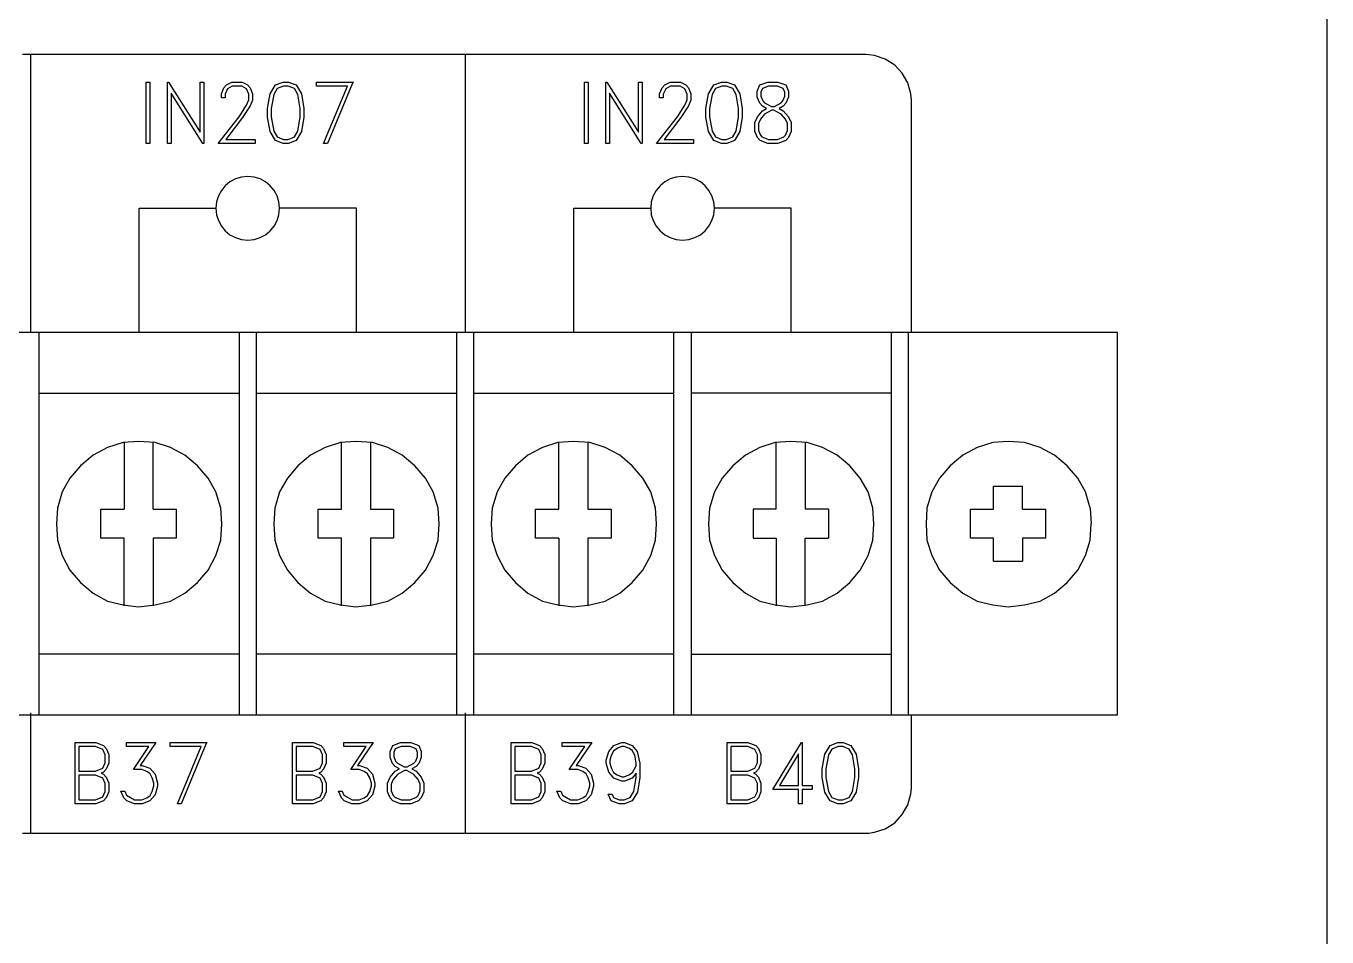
# Model space of a CAD drawing. Extents: x 3.4 to 20.6, y 5.2 to 12.5.
# Drawn here: x 18.379 to 20.623, y 8.944 to 10.515 of the extents above; entities that cross this region are included whole.
import ezdxf

# ---------------------------------------------------------------- set-up
doc = ezdxf.new("R2010")
doc.units = 0
doc.header["$MEASUREMENT"] = 0
doc.layers.get('0').update_dxf_attribs({"linetype": 'CONTINUOUS'})

msp = doc.modelspace()

# ---------------------------------------------------------------- linework, layer by layer
for points in [[(3.435, 12.4817), (20.5633, 12.4817), (20.5833, 12.48), (20.6, 12.47), (20.6133, 12.4567), (20.6217, 12.44), (20.6233, 12.4217), (20.6233, 5.5767), (20.6217, 5.5583), (20.6133, 5.5417), (20.6, 5.5283), (20.5833, 5.5183), (20.5633, 5.5167), (3.435, 5.5167)], [(19.9067, 9.9867), (19.9067, 9.9884), (19.9067, 9.9936), (19.9067, 10.0018), (19.9067, 10.0129), (19.9067, 10.0264), (19.9067, 10.0422), (19.9067, 10.0599), (19.9067, 10.0793), (19.9067, 10.1219), (19.9067, 10.1677), (19.9067, 10.2598), (19.9067, 10.3014), (19.9067, 10.3202), (19.9067, 10.3372), (19.9067, 10.3521), (19.9067, 10.3647), (19.9067, 10.3746), (19.9067, 10.3817), (19.9066, 10.3882), (19.9057, 10.3983), (19.9004, 10.4173), (19.8908, 10.434), (19.8776, 10.4479), (19.8614, 10.4583), (19.8428, 10.4645), (19.8328, 10.4659), (19.8277, 10.4662), (19.8243, 10.4662), (19.8186, 10.4662), (19.8098, 10.4662), (19.7978, 10.4662), (19.7827, 10.4662), (19.7646, 10.4662), (19.7435, 10.4662), (19.7196, 10.4662), (19.6928, 10.4662), (19.6633, 10.4662), (19.631, 10.4662), (19.5962, 10.4662), (19.5587, 10.4662), (19.5188, 10.4662), (19.4765, 10.4662), (19.4317, 10.4662), (19.3847, 10.4662), (19.3355, 10.4662), (19.284, 10.4662), (19.2305, 10.4662), (19.1749, 10.4662), (19.1174, 10.4662), (19.058, 10.4662), (18.9967, 10.4662), (18.9336, 10.4662), (18.8689, 10.4662), (18.8024, 10.4662), (18.665, 10.4662), (18.5217, 10.4662), (18.3732, 10.4662)], [(18.3867, 10.4662), (18.3867, 9.9867)], [(19.1367, 10.4662), (19.1367, 9.9867)], [(18.593, 10.3127), (18.5867, 10.3127), (18.5867, 10.4188), (18.593, 10.4188), (18.593, 10.3127)], [(18.6858, 10.3127), (18.6843, 10.3127), (18.6296, 10.3993), (18.6296, 10.3127), (18.6233, 10.3127), (18.6233, 10.4188), (18.6248, 10.4188), (18.6796, 10.3322), (18.6796, 10.4188), (18.6858, 10.4188), (18.6858, 10.3127)], [(18.7744, 10.3127), (18.7106, 10.3127), (18.7467, 10.359), (18.7596, 10.3786), (18.7638, 10.3883), (18.7638, 10.3976), (18.7597, 10.4069), (18.7515, 10.4116), (18.7347, 10.4116), (18.7266, 10.4069), (18.7225, 10.3976), (18.7225, 10.3918), (18.7162, 10.3918), (18.7162, 10.3982), (18.7206, 10.4085), (18.7252, 10.4137), (18.7342, 10.4188), (18.752, 10.4188), (18.761, 10.4137), (18.7656, 10.4085), (18.7701, 10.3982), (18.7701, 10.3877), (18.7656, 10.3775), (18.7525, 10.3576), (18.7237, 10.3199), (18.7744, 10.3199), (18.7744, 10.3127)], [(18.8585, 10.3582), (18.8542, 10.3332), (18.8452, 10.3178), (18.8317, 10.3127), (18.8228, 10.3127), (18.8094, 10.3178), (18.8004, 10.3332), (18.796, 10.3582), (18.796, 10.3733), (18.8004, 10.3983), (18.8094, 10.4137), (18.8228, 10.4188), (18.8317, 10.4188), (18.8452, 10.4137), (18.8542, 10.3983), (18.8585, 10.3733), (18.8585, 10.3582)], [(18.9441, 10.4188), (18.9426, 10.4169), (18.8991, 10.3127), (18.8926, 10.3127), (18.9338, 10.4116), (18.8802, 10.4116), (18.8802, 10.4188), (18.9441, 10.4188)], [(19.3491, 10.3127), (19.3428, 10.3127), (19.3428, 10.4188), (19.3491, 10.4188), (19.3491, 10.3127)], [(19.4419, 10.3127), (19.4404, 10.3127), (19.3857, 10.3993), (19.3857, 10.3127), (19.3794, 10.3127), (19.3794, 10.4188), (19.3808, 10.4188), (19.4356, 10.3322), (19.4356, 10.4188), (19.4419, 10.4188), (19.4419, 10.3127)], [(19.5304, 10.3127), (19.4667, 10.3127), (19.5028, 10.359), (19.5156, 10.3786), (19.5198, 10.3883), (19.5198, 10.3976), (19.5158, 10.4069), (19.5076, 10.4116), (19.4908, 10.4116), (19.4826, 10.4069), (19.4785, 10.3976), (19.4785, 10.3918), (19.4722, 10.3918), (19.4722, 10.3982), (19.4767, 10.4085), (19.4812, 10.4137), (19.4903, 10.4188), (19.5081, 10.4188), (19.5171, 10.4137), (19.5217, 10.4085), (19.5261, 10.3982), (19.5261, 10.3877), (19.5217, 10.3775), (19.5086, 10.3576), (19.4798, 10.3199), (19.5304, 10.3199), (19.5304, 10.3127)], [(19.6146, 10.3582), (19.6103, 10.3332), (19.6013, 10.3178), (19.5878, 10.3127), (19.5789, 10.3127), (19.5654, 10.3178), (19.5564, 10.3332), (19.5521, 10.3582), (19.5521, 10.3733), (19.5564, 10.3983), (19.5654, 10.4137), (19.5789, 10.4188), (19.5878, 10.4188), (19.6013, 10.4137), (19.6103, 10.3983), (19.6146, 10.3733), (19.6146, 10.3582)], [(19.6988, 10.3333), (19.6944, 10.3231), (19.6897, 10.3178), (19.6763, 10.3127), (19.6588, 10.3127), (19.6454, 10.3178), (19.6407, 10.3231), (19.6362, 10.3333), (19.6362, 10.3487), (19.6407, 10.359), (19.6496, 10.3692), (19.6566, 10.3732), (19.6496, 10.3771), (19.645, 10.3824), (19.6406, 10.3926), (19.6406, 10.4031), (19.6451, 10.4137), (19.6588, 10.4188), (19.6763, 10.4188), (19.6899, 10.4137), (19.6945, 10.4031), (19.6945, 10.3926), (19.69, 10.3824), (19.6854, 10.3771), (19.6784, 10.3732), (19.6854, 10.3692), (19.6944, 10.359), (19.6988, 10.3487), (19.6988, 10.3333)], [(18.8523, 10.3585), (18.8523, 10.373), (18.8479, 10.3975), (18.8421, 10.4075), (18.8315, 10.4116), (18.8231, 10.4116), (18.8124, 10.4075), (18.8066, 10.3975), (18.8023, 10.373), (18.8023, 10.3585), (18.8066, 10.334), (18.8124, 10.324), (18.8231, 10.3199), (18.8315, 10.3199), (18.8421, 10.324), (18.8479, 10.334), (18.8523, 10.3585)], [(19.6083, 10.3585), (19.6083, 10.373), (19.604, 10.3975), (19.5982, 10.4075), (19.5876, 10.4116), (19.5792, 10.4116), (19.5685, 10.4075), (19.5627, 10.3975), (19.5584, 10.373), (19.5584, 10.3585), (19.5627, 10.334), (19.5685, 10.324), (19.5792, 10.3199), (19.5876, 10.3199), (19.5982, 10.324), (19.604, 10.334), (19.6083, 10.3585)], [(19.6882, 10.3944), (19.6882, 10.4014), (19.6854, 10.4077), (19.6753, 10.4116), (19.6597, 10.4116), (19.6496, 10.4077), (19.6469, 10.4014), (19.6469, 10.3944), (19.6502, 10.3866), (19.6533, 10.383), (19.6649, 10.3766), (19.6701, 10.3766), (19.6817, 10.383), (19.6848, 10.3866), (19.6882, 10.3944)], [(19.6925, 10.335), (19.6925, 10.347), (19.6892, 10.3548), (19.6817, 10.3633), (19.6694, 10.3702), (19.6656, 10.3702), (19.6533, 10.3633), (19.6459, 10.3548), (19.6425, 10.347), (19.6425, 10.335), (19.6459, 10.3273), (19.6487, 10.3242), (19.6597, 10.3199), (19.6753, 10.3199), (19.6863, 10.3242), (19.6892, 10.3273), (19.6925, 10.335)], [(18.5742, 9.9867), (18.5742, 10.201), (18.7067, 10.201)], [(18.9492, 9.9867), (18.9492, 10.201), (18.8167, 10.201)], [(19.3242, 9.9867), (19.3242, 10.201), (19.4567, 10.201)], [(19.6992, 9.9867), (19.6992, 10.201), (19.5667, 10.201)], [(13.5117, 9.3267), (20.2617, 9.3267), (20.2617, 9.9867), (13.5117, 9.9867), (13.5117, 9.3267)], [(18.4017, 9.3267), (18.4017, 9.9867)], [(18.7467, 9.9867), (18.7467, 9.3267)], [(18.7767, 9.3267), (18.7767, 9.9867)], [(19.1217, 9.9867), (19.1217, 9.3267)], [(19.1517, 9.3267), (19.1517, 9.9867)], [(19.4967, 9.3267), (19.4967, 9.9867)], [(19.5267, 9.9867), (19.5267, 9.3267)], [(19.8717, 9.9867), (19.8717, 9.3267)], [(19.9017, 9.3267), (19.9017, 9.9867)], [(18.4017, 9.8817), (18.7467, 9.8817)], [(18.7767, 9.8817), (19.1217, 9.8817)], [(19.1517, 9.8817), (19.4967, 9.8817)], [(19.8717, 9.8817), (19.5267, 9.8817)], [(18.7167, 9.6567), (18.715, 9.6833), (18.7067, 9.7117), (18.6933, 9.735), (18.675, 9.7567), (18.6533, 9.775), (18.6283, 9.7883), (18.6017, 9.7967), (18.5733, 9.7983), (18.5467, 9.7967), (18.52, 9.7883), (18.495, 9.775), (18.4733, 9.7567), (18.455, 9.735), (18.4417, 9.7117), (18.4333, 9.6833), (18.4317, 9.6567), (18.4333, 9.6283), (18.4417, 9.6017), (18.455, 9.5767), (18.4733, 9.555), (18.495, 9.5367), (18.52, 9.5233), (18.5467, 9.5167), (18.5733, 9.5133), (18.6017, 9.5167), (18.6283, 9.5233), (18.6533, 9.5367), (18.675, 9.555), (18.6933, 9.5767), (18.7067, 9.6017), (18.715, 9.6283), (18.7167, 9.6567)], [(18.5483, 9.7967), (18.5483, 9.6817)], [(18.5983, 9.6817), (18.5983, 9.7967)], [(19.0917, 9.6567), (19.09, 9.6833), (19.0817, 9.7117), (19.0683, 9.735), (19.05, 9.7567), (19.0283, 9.775), (19.0033, 9.7883), (18.9767, 9.7967), (18.9483, 9.7983), (18.9217, 9.7967), (18.895, 9.7883), (18.87, 9.775), (18.8483, 9.7567), (18.83, 9.735), (18.8167, 9.7117), (18.8083, 9.6833), (18.8067, 9.6567), (18.8083, 9.6283), (18.8167, 9.6017), (18.83, 9.5767), (18.8483, 9.555), (18.87, 9.5367), (18.895, 9.5233), (18.9217, 9.5167), (18.9483, 9.5133), (18.9767, 9.5167), (19.0033, 9.5233), (19.0283, 9.5367), (19.05, 9.555), (19.0683, 9.5767), (19.0817, 9.6017), (19.09, 9.6283), (19.0917, 9.6567)], [(18.9233, 9.6817), (18.9233, 9.7967)], [(18.9733, 9.7967), (18.9733, 9.6817), (19.0133, 9.6817), (19.0133, 9.6317), (18.9733, 9.6317)], [(19.4667, 9.6567), (19.465, 9.6833), (19.4567, 9.7117), (19.4433, 9.735), (19.425, 9.7567), (19.4033, 9.775), (19.3783, 9.7883), (19.3517, 9.7967), (19.3233, 9.7983), (19.2967, 9.7967), (19.27, 9.7883), (19.245, 9.775), (19.2233, 9.7567), (19.205, 9.735), (19.1917, 9.7117), (19.1833, 9.6833), (19.1817, 9.6567), (19.1833, 9.6283), (19.1917, 9.6017), (19.205, 9.5767), (19.2233, 9.555), (19.245, 9.5367), (19.27, 9.5233), (19.2967, 9.5167), (19.3233, 9.5133), (19.3517, 9.5167), (19.3783, 9.5233), (19.4033, 9.5367), (19.425, 9.555), (19.4433, 9.5767), (19.4567, 9.6017), (19.465, 9.6283)], [(19.2983, 9.6817), (19.2983, 9.7967)], [(19.3483, 9.7967), (19.3483, 9.6817), (19.3883, 9.6817), (19.3883, 9.6317), (19.3483, 9.6317)], [(19.8417, 9.6567), (19.84, 9.6833), (19.8317, 9.7117), (19.8183, 9.735), (19.8, 9.7567), (19.7783, 9.775), (19.7533, 9.7883), (19.7267, 9.7967), (19.6983, 9.7983), (19.6717, 9.7967), (19.645, 9.7883), (19.62, 9.775), (19.5983, 9.7567), (19.58, 9.735), (19.5667, 9.7117), (19.5583, 9.6833), (19.5567, 9.6567), (19.5583, 9.6283), (19.5667, 9.6017), (19.58, 9.5767), (19.5983, 9.555), (19.62, 9.5367), (19.645, 9.5233), (19.6717, 9.5167), (19.6983, 9.5133), (19.7267, 9.5167), (19.7533, 9.5233), (19.7783, 9.5367), (19.8, 9.555), (19.8183, 9.5767), (19.8317, 9.6017), (19.84, 9.6283), (19.8417, 9.6567)], [(19.6733, 9.6817), (19.6733, 9.7967)], [(19.7233, 9.7967), (19.7233, 9.6817)], [(20.215, 9.6833), (20.2067, 9.7117), (20.1933, 9.735), (20.175, 9.7567), (20.1533, 9.775), (20.1283, 9.7883), (20.1017, 9.7967), (20.0733, 9.7983), (20.0467, 9.7967), (20.02, 9.7883), (19.995, 9.775), (19.9733, 9.7567), (19.955, 9.735), (19.9417, 9.7117), (19.9333, 9.6833), (19.9317, 9.6567), (19.9333, 9.6283), (19.9417, 9.6017), (19.955, 9.5767), (19.9733, 9.555), (19.995, 9.5367), (20.02, 9.5233), (20.0467, 9.5167), (20.0733, 9.5133), (20.1017, 9.5167), (20.1283, 9.5233), (20.1533, 9.5367), (20.175, 9.555), (20.1933, 9.5767), (20.2067, 9.6017), (20.215, 9.6283), (20.2167, 9.6567)], [(20.0483, 9.6817), (20.0483, 9.7217)], [(20.0483, 9.7217), (20.0983, 9.7217)], [(20.0983, 9.6817), (20.0983, 9.7217)], [(18.5483, 9.6317), (18.5083, 9.6317), (18.5083, 9.6817), (18.5483, 9.6817)], [(18.5983, 9.6817), (18.6383, 9.6817), (18.6383, 9.6317), (18.5983, 9.6317)], [(18.9233, 9.6317), (18.8833, 9.6317), (18.8833, 9.6817), (18.9233, 9.6817)], [(19.2983, 9.6317), (19.2583, 9.6317), (19.2583, 9.6817), (19.2983, 9.6817)], [(19.6733, 9.6817), (19.6333, 9.6817)], [(19.6333, 9.6817), (19.6333, 9.6317), (19.6733, 9.6317)], [(19.7633, 9.6817), (19.7233, 9.6817)], [(19.7633, 9.6817), (19.7633, 9.6317)], [(20.0483, 9.6317), (20.0083, 9.6317), (20.0083, 9.6817)], [(20.0083, 9.6817), (20.0483, 9.6817)], [(20.0983, 9.6817), (20.1383, 9.6817)], [(20.1383, 9.6317), (20.1383, 9.6817)], [(20.215, 9.6833), (20.2167, 9.6567)], [(19.465, 9.6283), (19.4667, 9.6567)], [(18.5483, 9.515), (18.5483, 9.6317)], [(18.5983, 9.6317), (18.5983, 9.515)], [(18.9233, 9.515), (18.9233, 9.6317)], [(18.9733, 9.6317), (18.9733, 9.515)], [(19.2983, 9.6317), (19.2983, 9.515)], [(19.3483, 9.6317), (19.3483, 9.515)], [(19.6733, 9.6317), (19.6733, 9.515)], [(19.7233, 9.6317), (19.7633, 9.6317)], [(19.7233, 9.515), (19.7233, 9.6317)], [(20.0983, 9.5917), (20.0483, 9.5917), (20.0483, 9.6317)], [(20.1383, 9.6317), (20.0983, 9.6317), (20.0983, 9.5917)], [(18.7467, 9.4317), (18.4017, 9.4317)], [(19.1217, 9.4317), (18.7767, 9.4317)], [(19.4967, 9.4317), (19.1517, 9.4317)], [(19.5267, 9.4317), (19.8717, 9.4317)], [(18.3732, 9.1225), (18.5217, 9.1225), (18.665, 9.1225), (18.8024, 9.1225), (18.8689, 9.1225), (18.9336, 9.1225), (18.9967, 9.1225), (19.058, 9.1225), (19.1174, 9.1225), (19.1749, 9.1225), (19.2305, 9.1225), (19.284, 9.1225), (19.3355, 9.1225), (19.3847, 9.1225), (19.4317, 9.1225), (19.4765, 9.1225), (19.5188, 9.1225), (19.5587, 9.1225), (19.5962, 9.1225), (19.631, 9.1225), (19.6633, 9.1225), (19.6928, 9.1225), (19.7196, 9.1225), (19.7435, 9.1225), (19.7646, 9.1225), (19.7827, 9.1225), (19.7978, 9.1225), (19.8098, 9.1225), (19.8186, 9.1225), (19.8243, 9.1225), (19.8277, 9.1225), (19.8328, 9.1228), (19.8428, 9.1242), (19.8614, 9.1304), (19.8776, 9.1408), (19.8908, 9.1547), (19.9004, 9.1714), (19.9057, 9.1904), (19.9066, 9.2005), (19.9067, 9.2025), (19.9067, 9.2027), (19.9067, 9.2039), (19.9067, 9.2092), (19.9067, 9.2178), (19.9067, 9.2289), (19.9067, 9.2418), (19.9067, 9.2979), (19.9067, 9.3094), (19.9067, 9.3185), (19.9067, 9.3245), (19.9067, 9.3267)], [(18.3867, 9.3304), (18.3867, 9.1225)], [(19.1367, 9.3304), (19.1367, 9.1225)], [(18.522, 9.1938), (18.5176, 9.1835), (18.5129, 9.1783), (18.4995, 9.1732), (18.4638, 9.1732), (18.4638, 9.2793), (18.4995, 9.2793), (18.5129, 9.2742), (18.5176, 9.269), (18.522, 9.2586), (18.522, 9.2433), (18.5176, 9.2329), (18.5129, 9.2277), (18.509, 9.2263), (18.5129, 9.2248), (18.5176, 9.2195), (18.522, 9.2092), (18.522, 9.1938)], [(18.5157, 9.2438), (18.5157, 9.2581), (18.5116, 9.2673), (18.4992, 9.2721), (18.4701, 9.2721), (18.4701, 9.2298), (18.4992, 9.2298), (18.5116, 9.2346), (18.5157, 9.2438)], [(18.6061, 9.2038), (18.6017, 9.1886), (18.5927, 9.1783), (18.5793, 9.1732), (18.5661, 9.1732), (18.5528, 9.1783), (18.5481, 9.1835), (18.543, 9.1952), (18.5495, 9.1952), (18.5525, 9.1883), (18.5665, 9.1804), (18.5791, 9.1804), (18.5874, 9.1837), (18.5932, 9.188), (18.597, 9.1946), (18.5999, 9.2042), (18.5999, 9.2088), (18.597, 9.2182), (18.5932, 9.2249), (18.5874, 9.2293), (18.5791, 9.2325), (18.5643, 9.2325), (18.5911, 9.2721), (18.5523, 9.2721), (18.5523, 9.2793), (18.6032, 9.2793), (18.576, 9.2397), (18.5793, 9.2397), (18.5927, 9.2346), (18.6017, 9.2243), (18.6061, 9.2091), (18.6061, 9.2038)], [(18.6917, 9.2793), (18.6902, 9.2774), (18.6467, 9.1732), (18.6402, 9.1732), (18.6815, 9.2721), (18.6278, 9.2721), (18.6278, 9.2793), (18.6917, 9.2793)], [(18.897, 9.1938), (18.8926, 9.1835), (18.8879, 9.1783), (18.8745, 9.1732), (18.8388, 9.1732), (18.8388, 9.2793), (18.8745, 9.2793), (18.8879, 9.2742), (18.8926, 9.269), (18.897, 9.2586), (18.897, 9.2433), (18.8926, 9.2329), (18.8879, 9.2277), (18.884, 9.2263), (18.8879, 9.2248), (18.8926, 9.2195), (18.897, 9.2092), (18.897, 9.1938)], [(18.8907, 9.2438), (18.8907, 9.2581), (18.8866, 9.2673), (18.8742, 9.2721), (18.8451, 9.2721), (18.8451, 9.2298), (18.8742, 9.2298), (18.8866, 9.2346), (18.8907, 9.2438)], [(18.9811, 9.2038), (18.9767, 9.1886), (18.9677, 9.1783), (18.9543, 9.1732), (18.9411, 9.1732), (18.9278, 9.1783), (18.9231, 9.1835), (18.918, 9.1952), (18.9245, 9.1952), (18.9275, 9.1883), (18.9415, 9.1804), (18.9541, 9.1804), (18.9624, 9.1837), (18.9682, 9.188), (18.972, 9.1946), (18.9749, 9.2042), (18.9749, 9.2088), (18.972, 9.2182), (18.9682, 9.2249), (18.9624, 9.2293), (18.9541, 9.2325), (18.9393, 9.2325), (18.9661, 9.2721), (18.9273, 9.2721), (18.9273, 9.2793), (18.9782, 9.2793), (18.951, 9.2397), (18.9543, 9.2397), (18.9677, 9.2346), (18.9767, 9.2243), (18.9811, 9.2091), (18.9811, 9.2038)], [(19.0653, 9.1938), (19.0609, 9.1835), (19.0562, 9.1783), (19.0429, 9.1732), (19.0253, 9.1732), (19.012, 9.1783), (19.0073, 9.1835), (19.0028, 9.1938), (19.0028, 9.2092), (19.0073, 9.2195), (19.0161, 9.2297), (19.0232, 9.2337), (19.0161, 9.2376), (19.0115, 9.2429), (19.0071, 9.2531), (19.0071, 9.2636), (19.0117, 9.2742), (19.0253, 9.2793), (19.0429, 9.2793), (19.0565, 9.2742), (19.061, 9.2636), (19.061, 9.2531), (19.0566, 9.2429), (19.052, 9.2376), (19.0449, 9.2337), (19.052, 9.2297), (19.0609, 9.2195), (19.0653, 9.2092), (19.0653, 9.1938)], [(19.0547, 9.2548), (19.0547, 9.2619), (19.052, 9.2682), (19.0418, 9.2721), (19.0263, 9.2721), (19.0161, 9.2682), (19.0134, 9.2619), (19.0134, 9.2548), (19.0167, 9.2471), (19.0199, 9.2435), (19.0315, 9.237), (19.0366, 9.237), (19.0483, 9.2435), (19.0514, 9.2471), (19.0547, 9.2548)], [(19.2741, 9.1938), (19.2697, 9.1835), (19.2649, 9.1783), (19.2516, 9.1732), (19.2159, 9.1732), (19.2159, 9.2793), (19.2516, 9.2793), (19.2649, 9.2742), (19.2697, 9.269), (19.2741, 9.2586), (19.2741, 9.2433), (19.2697, 9.2329), (19.2649, 9.2277), (19.2611, 9.2263), (19.2649, 9.2248), (19.2697, 9.2195), (19.2741, 9.2092), (19.2741, 9.1938)], [(19.2678, 9.2438), (19.2678, 9.2581), (19.2637, 9.2673), (19.2513, 9.2721), (19.2222, 9.2721), (19.2222, 9.2298), (19.2513, 9.2298), (19.2637, 9.2346), (19.2678, 9.2438)], [(19.3582, 9.2038), (19.3538, 9.1886), (19.3448, 9.1783), (19.3314, 9.1732), (19.3182, 9.1732), (19.3049, 9.1783), (19.3002, 9.1835), (19.2951, 9.1952), (19.3016, 9.1952), (19.3046, 9.1883), (19.3186, 9.1804), (19.3312, 9.1804), (19.3395, 9.1837), (19.3453, 9.188), (19.3491, 9.1946), (19.3519, 9.2042), (19.3519, 9.2088), (19.3491, 9.2182), (19.3453, 9.2249), (19.3395, 9.2293), (19.3312, 9.2325), (19.3163, 9.2325), (19.3431, 9.2721), (19.3043, 9.2721), (19.3043, 9.2793), (19.3553, 9.2793), (19.3281, 9.2397), (19.3314, 9.2397), (19.3448, 9.2346), (19.3538, 9.2243), (19.3582, 9.2091), (19.3582, 9.2038)], [(19.4381, 9.2186), (19.4338, 9.1937), (19.4247, 9.1783), (19.4113, 9.1732), (19.4024, 9.1732), (19.3888, 9.1783), (19.3836, 9.1903), (19.3901, 9.1903), (19.3928, 9.1842), (19.4026, 9.1804), (19.411, 9.1804), (19.4216, 9.1845), (19.4275, 9.1945), (19.4318, 9.219), (19.4318, 9.226), (19.4246, 9.2178), (19.4113, 9.2127), (19.4067, 9.2127), (19.3933, 9.2178), (19.3843, 9.2282), (19.3799, 9.2434), (19.3799, 9.2486), (19.3843, 9.2639), (19.3933, 9.2742), (19.4067, 9.2793), (19.4113, 9.2793), (19.4246, 9.2742), (19.4336, 9.2639), (19.4381, 9.2437), (19.4381, 9.2186)], [(19.4318, 9.2389), (19.4318, 9.2434), (19.4293, 9.2573), (19.4246, 9.2653), (19.4201, 9.2686), (19.411, 9.2721), (19.407, 9.2721), (19.3994, 9.2693), (19.3927, 9.2643), (19.3891, 9.2578), (19.3862, 9.2484), (19.3862, 9.2437), (19.3891, 9.2342), (19.3928, 9.2275), (19.3987, 9.2232), (19.407, 9.2199), (19.411, 9.2199), (19.4193, 9.2232), (19.4251, 9.2275), (19.4318, 9.2389)], [(19.647, 9.1938), (19.6426, 9.1835), (19.6379, 9.1783), (19.6245, 9.1732), (19.5888, 9.1732), (19.5888, 9.2793), (19.6245, 9.2793), (19.6379, 9.2742), (19.6426, 9.269), (19.647, 9.2586), (19.647, 9.2433), (19.6426, 9.2329), (19.6379, 9.2277), (19.634, 9.2263), (19.6379, 9.2248), (19.6426, 9.2195), (19.647, 9.2092), (19.647, 9.1938)], [(19.6407, 9.2438), (19.6407, 9.2581), (19.6366, 9.2673), (19.6242, 9.2721), (19.5951, 9.2721), (19.5951, 9.2298), (19.6242, 9.2298), (19.6366, 9.2346), (19.6407, 9.2438)], [(19.7355, 9.1979), (19.7182, 9.1979), (19.7182, 9.1732), (19.7119, 9.1732), (19.7119, 9.1979), (19.6675, 9.1979), (19.7167, 9.2793), (19.7182, 9.2793), (19.7182, 9.2051), (19.7355, 9.2051), (19.7355, 9.1979)], [(19.8153, 9.2186), (19.811, 9.1937), (19.802, 9.1783), (19.7885, 9.1732), (19.7796, 9.1732), (19.7661, 9.1783), (19.7571, 9.1937), (19.7528, 9.2186), (19.7528, 9.2338), (19.7571, 9.2588), (19.7661, 9.2742), (19.7796, 9.2793), (19.7885, 9.2793), (19.802, 9.2742), (19.811, 9.2588), (19.8153, 9.2338), (19.8153, 9.2186)], [(19.809, 9.219), (19.809, 9.2335), (19.8047, 9.2579), (19.7989, 9.2679), (19.7883, 9.2721), (19.7799, 9.2721), (19.7692, 9.2679), (19.7634, 9.2579), (19.7591, 9.2335), (19.7591, 9.219), (19.7634, 9.1945), (19.7692, 9.1845), (19.7799, 9.1804), (19.7883, 9.1804), (19.7989, 9.1845), (19.8047, 9.1945), (19.809, 9.219)], [(19.7119, 9.2051), (19.7119, 9.2595), (19.6788, 9.2051), (19.7119, 9.2051)], [(19.059, 9.1955), (19.059, 9.2075), (19.0557, 9.2153), (19.0483, 9.2237), (19.0359, 9.2307), (19.0322, 9.2307), (19.0199, 9.2237), (19.0125, 9.2153), (19.0091, 9.2075), (19.0091, 9.1955), (19.0125, 9.1877), (19.0153, 9.1846), (19.0263, 9.1804), (19.0418, 9.1804), (19.0528, 9.1846), (19.0557, 9.1877), (19.059, 9.1955)], [(18.5157, 9.1944), (18.5157, 9.2086), (18.5116, 9.2178), (18.4992, 9.2226), (18.4701, 9.2226), (18.4701, 9.1804), (18.4992, 9.1804), (18.5116, 9.1852), (18.5157, 9.1944)], [(18.8907, 9.1944), (18.8907, 9.2086), (18.8866, 9.2178), (18.8742, 9.2226), (18.8451, 9.2226), (18.8451, 9.1804), (18.8742, 9.1804), (18.8866, 9.1852), (18.8907, 9.1944)], [(19.2678, 9.1944), (19.2678, 9.2086), (19.2637, 9.2178), (19.2513, 9.2226), (19.2222, 9.2226), (19.2222, 9.1804), (19.2513, 9.1804), (19.2637, 9.1852), (19.2678, 9.1944)], [(19.6407, 9.1944), (19.6407, 9.2086), (19.6366, 9.2178), (19.6242, 9.2226), (19.5951, 9.2226), (19.5951, 9.1804), (19.6242, 9.1804), (19.6366, 9.1852), (19.6407, 9.1944)]]:
    msp.add_lwpolyline(points)
for points in [[(18.7067, 10.201), (18.7078, 10.1899), (18.711, 10.1796), (18.7161, 10.1703), (18.7228, 10.1621), (18.7309, 10.1554), (18.7403, 10.1504), (18.7506, 10.1471), (18.7617, 10.146), (18.7728, 10.1471), (18.7831, 10.1504), (18.7924, 10.1554), (18.8006, 10.1621), (18.8073, 10.1703), (18.8123, 10.1796), (18.8155, 10.1899), (18.8167, 10.201), (18.8155, 10.2121), (18.8123, 10.2224), (18.8073, 10.2318), (18.8006, 10.2399), (18.7924, 10.2466), (18.7831, 10.2517), (18.7728, 10.2549), (18.7617, 10.256), (18.7506, 10.2549), (18.7403, 10.2517), (18.7309, 10.2466), (18.7228, 10.2399), (18.7161, 10.2318), (18.711, 10.2224), (18.7078, 10.2121)], [(19.4567, 10.201), (19.4578, 10.1899), (19.461, 10.1796), (19.4661, 10.1703), (19.4728, 10.1621), (19.4809, 10.1554), (19.4903, 10.1504), (19.5006, 10.1471), (19.5117, 10.146), (19.5228, 10.1471), (19.5331, 10.1504), (19.5424, 10.1554), (19.5506, 10.1621), (19.5573, 10.1703), (19.5623, 10.1796), (19.5655, 10.1899), (19.5667, 10.201), (19.5655, 10.2121), (19.5623, 10.2224), (19.5573, 10.2318), (19.5506, 10.2399), (19.5424, 10.2466), (19.5331, 10.2517), (19.5228, 10.2549), (19.5117, 10.256), (19.5006, 10.2549), (19.4903, 10.2517), (19.4809, 10.2466), (19.4728, 10.2399), (19.4661, 10.2318), (19.461, 10.2224), (19.4578, 10.2121)]]:
    msp.add_lwpolyline(points, close=True)

doc.saveas('drawing.dxf')
